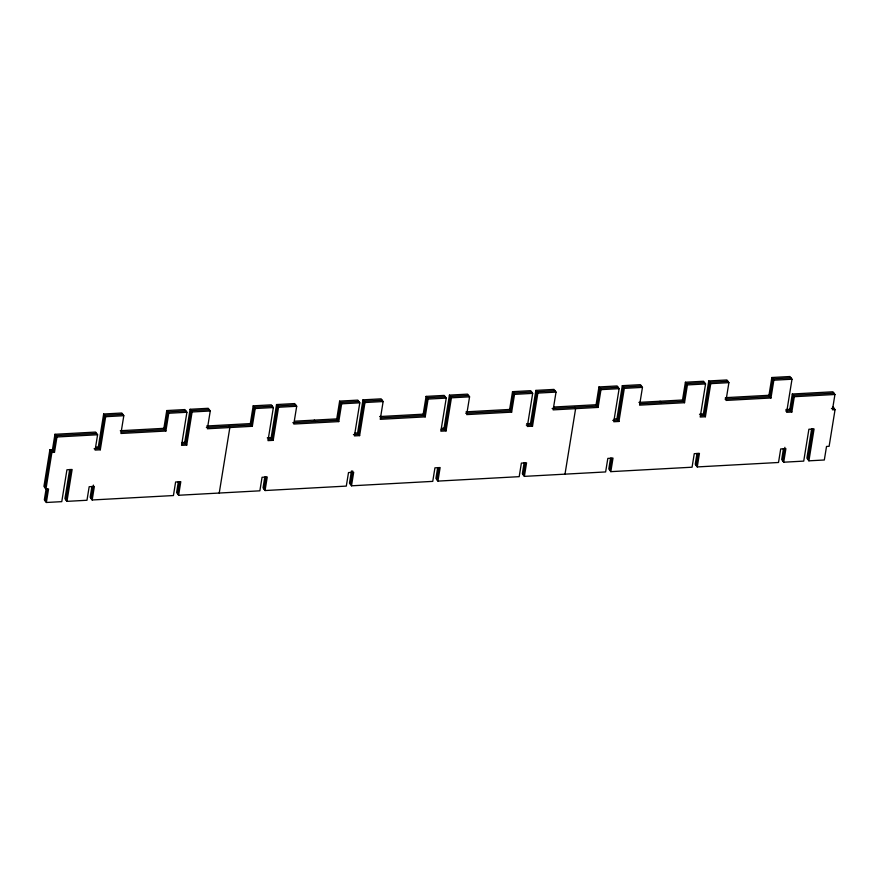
<?xml version="1.0" encoding="UTF-8"?>
<svg xmlns="http://www.w3.org/2000/svg" width="879" height="879" viewBox="0 0 879 879"><rect width="100%" height="100%" fill="white"/><g stroke="black" fill="none" stroke-linecap="round" stroke-linejoin="round"><path stroke-width="1.32" d="M49.883 449.74L51.894 452.432L54.487 452.289L52.476 449.608L49.883 449.74L43.95 486.395L45.961 489.087L48.554 488.944L46.356 502.48L61.772 501.645L66.936 469.782L72.122 469.496L66.958 501.36L86.977 500.261L89.175 486.724L94.361 486.439L92.174 499.975L173.427 495.547L175.613 482L180.799 481.725L178.613 495.262L259.865 490.823L262.063 477.286L267.249 477L265.051 490.537L346.304 486.098L348.502 472.561L353.688 472.276L351.49 485.812L432.754 481.373L434.94 467.837L440.126 467.551L437.94 481.099L519.192 476.66L521.379 463.112L526.565 462.837L524.378 476.374L605.631 471.935L607.828 458.398L613.015 458.113L610.817 471.649L692.07 467.21L694.267 453.674L699.453 453.388L697.256 466.925L778.519 462.486L780.706 448.949L785.892 448.675L783.705 462.211L803.725 461.112L808.889 429.249L814.075 428.963L808.911 460.827L824.326 459.992L826.524 446.455L829.117 446.312L835.05 409.658L833.039 406.966M44.95 487.735L50.894 451.092L53.487 450.949L55.959 435.632L96.591 433.413M45.961 489.087L51.894 452.432M46.104 488.966L44.346 499.788L46.356 502.48M52.476 449.608L54.959 434.292L95.591 432.072L97.591 434.753L95.108 450.07L100.294 449.795L105.656 416.701L103.656 414.009L121.807 413.02L123.807 415.701L120.928 433.479L165.878 431.029L168.757 413.251L166.757 410.559L184.909 409.57L186.908 412.262L181.557 445.356L186.744 445.071L192.094 411.976L190.095 409.284L208.246 408.296L210.257 410.987L207.378 428.765L252.317 426.304L255.207 408.526L253.196 405.834L271.347 404.845L273.358 407.537L267.996 440.632L273.182 440.346L278.544 407.252L276.533 404.56L294.685 403.571L296.695 406.263L293.817 424.041L338.767 421.59L341.645 403.813L339.635 401.121L357.786 400.121L359.797 402.813L354.435 435.907L359.621 435.621L364.983 402.527L362.972 399.846L381.134 398.846L383.134 401.538L380.255 419.316L425.205 416.866L428.084 399.088L426.084 396.396L444.236 395.407L446.235 398.099L440.873 431.193L446.06 430.908L451.421 397.813L449.422 395.121L467.573 394.133L469.573 396.825L466.694 414.602L511.644 412.141L514.523 394.363L512.523 391.671L530.674 390.683L532.674 393.374L527.323 426.469L532.509 426.183L537.871 393.089L535.86 390.397L554.012 389.408L556.022 392.1L553.144 409.878L598.094 407.416L600.972 389.639L598.962 386.947L617.113 385.958L619.124 388.65L613.762 421.744L618.948 421.459L624.31 388.364L622.299 385.672L640.45 384.683L642.461 387.375L639.582 405.153L684.532 402.703L687.411 384.925L685.4 382.233L703.552 381.244L705.562 383.925L700.2 417.02L705.387 416.745L710.748 383.651L708.749 380.959L726.9 379.959L728.9 382.651L726.021 400.428L770.971 397.978L773.85 380.2L771.85 377.509L790.001 376.52L792.001 379.212L786.639 412.306L791.825 412.02L794.308 396.704L792.309 394.012L832.929 391.792L834.94 394.484L832.457 409.801L835.05 409.658M45.356 501.14L47.323 488.955M54.487 452.289L56.97 436.973L54.959 434.292M69.683 469.463L64.947 498.668L66.958 501.36M65.958 500.008L70.902 469.474M91.921 486.461L90.163 497.294L92.174 499.975M100.294 449.795L98.294 447.103L103.656 414.009M91.163 498.635L93.361 485.098M165.878 431.029L163.879 428.337L166.757 410.559M178.36 481.736L176.602 492.57L178.613 495.262M186.744 445.071L184.733 442.379L190.095 409.284M177.613 493.91L179.58 481.725M219.234 493.042L229.848 427.535L228.848 426.194M252.317 426.304L250.317 423.612L253.196 405.834M264.799 477.011L263.052 487.845L265.051 490.537M273.182 440.346L271.171 437.654L276.533 404.56M264.052 489.196L266.018 477.011M338.767 421.59L336.756 418.898L339.635 401.121M351.457 470.935L349.49 483.12L351.49 485.812M359.621 435.621L357.621 432.94L362.972 399.846M350.49 484.472L352.688 470.935M425.205 416.866L423.195 414.174L426.084 396.396M437.687 467.573L435.929 478.407L437.94 481.099M446.06 430.908L444.06 428.216L449.422 395.121M436.929 479.747L438.907 467.562M511.644 412.141L509.644 409.449L512.523 391.671M524.126 462.848L522.368 473.682L524.378 476.374M532.509 426.183L530.498 423.491L535.86 390.397M523.379 475.023L525.345 462.837M564.999 474.155L575.613 408.647L574.613 407.307M598.094 407.416L596.083 404.736L598.962 386.947M610.564 458.135L608.817 468.957L610.817 471.649M618.948 421.459L616.937 418.767L622.299 385.672M609.817 470.309L611.784 458.124M684.532 402.703L682.522 400.011L685.4 382.233M697.014 453.41L695.256 464.244L697.256 466.925M705.387 416.745L703.387 414.053L708.749 380.959M696.256 465.584L698.234 453.399M770.971 397.978L768.971 395.286L771.85 377.509M783.453 448.686L781.695 459.519L783.705 462.211M791.825 412.02L789.825 409.328L792.309 394.012M782.695 460.86L784.892 447.323M811.636 428.93L806.911 458.135L808.911 460.827M807.911 459.486L812.855 428.952M122.807 414.361L104.656 415.349L99.294 448.444L94.108 448.729M185.908 410.911L167.757 411.91L164.878 429.688L121.291 432.061M209.246 409.636L191.095 410.625L185.733 443.73L181.843 443.939M272.347 406.197L254.196 407.186L251.317 424.964L206.367 427.414M295.696 404.922L277.533 405.911L272.182 439.006L268.293 439.214M358.797 401.472L340.645 402.461L337.756 420.239L292.817 422.7M382.134 400.198L363.983 401.187L358.621 434.281L353.435 434.567M445.235 396.748L427.084 397.737L424.205 415.514L380.618 417.899M468.573 395.473L450.422 396.462L445.06 429.556L441.17 429.776M531.674 392.023L513.523 393.023L510.644 410.801L465.694 413.251M555.012 390.748L536.86 391.748L531.498 424.843L526.312 425.117M618.113 387.309L599.961 388.298L597.083 406.076L552.133 408.526M641.461 386.035L623.31 387.024L617.948 420.118L612.762 420.404M704.562 382.585L686.411 383.574L683.532 401.351L639.901 403.736M727.9 381.31L709.749 382.299L704.387 415.393L700.497 415.613M791.001 377.86L772.85 378.849L769.971 396.638L725.021 399.088M105.656 416.701L123.807 415.701M168.757 413.251L186.908 412.262M192.094 411.976L210.257 410.987M255.207 408.526L273.358 407.537M278.544 407.252L296.695 406.263M341.645 403.813L359.797 402.813M364.983 402.527L383.134 401.538M428.084 399.088L446.235 398.099M451.421 397.813L469.573 396.825M514.523 394.363L532.674 393.374M537.871 393.089L556.022 392.1M600.972 389.639L619.124 388.65M624.31 388.364L642.461 387.375M687.411 384.925L705.562 383.925M710.748 383.651L728.9 382.651M773.85 380.2L792.001 379.212M120.291 430.721L163.879 428.337M206.73 425.996L250.317 423.612M294.454 421.206L336.756 418.898M379.607 416.558L423.195 414.174M466.057 411.833L509.644 409.449M553.858 407.032L596.083 404.736M638.901 402.395L682.522 400.011M725.384 397.671L768.971 395.286M833.94 393.144L793.308 395.352L790.825 410.669L785.639 410.954M56.97 436.973L97.591 434.753M794.308 396.704L834.94 394.484M95.701 447.246L98.294 447.103M182.14 442.522L184.733 442.379M267.282 437.874L271.171 437.654M355.028 433.083L357.621 432.94M441.467 428.359L444.06 428.216M526.609 423.711L530.498 423.491M614.344 418.909L616.937 418.767M699.497 414.262L703.387 414.053M785.936 409.537L789.825 409.328M831.457 408.46L834.05 408.317M660.052 401.242L661.052 402.582M314.286 420.118L315.286 421.47"/></g></svg>
